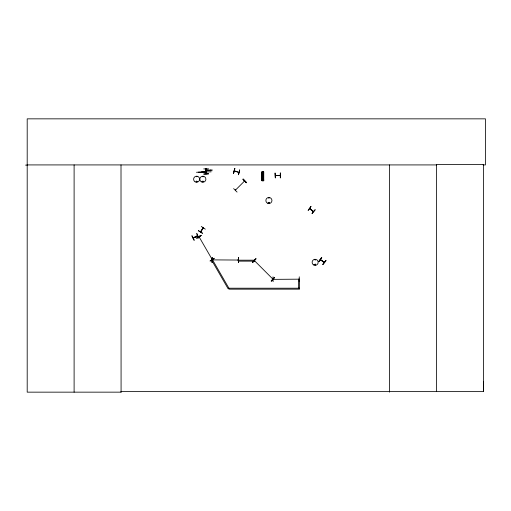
<?xml version="1.0" encoding="UTF-8"?>
<svg xmlns="http://www.w3.org/2000/svg" width="511" height="511" viewBox="0 0 511 511"><rect width="100%" height="100%" fill="white"/><g stroke="black" fill="none" stroke-linecap="round" stroke-linejoin="round"><path stroke-width="0.77" d="M483.061 164.919L485.45 164.919L485.45 118.846L27.198 118.846L27.198 392.154L121.081 392.154L121.018 391.618L483.412 391.618L483.483 381.736M193.26 238.056L193.58 237.66M197.54 235.724L193.241 238.113L197.616 235.871M254.452 260.616L254.676 261.121L254.408 260.623M272.567 278.763L272.861 279.076L254.446 260.655M196.863 176.736L196.371 176.608L196.895 176.678M196.301 181.494C197.176 180.492 196.78 182.484 196.345 181.571M203.129 176.742L202.682 176.487L203.039 176.844M203.308 181.494C201.96 183.027 202.854 179.7 203.282 181.731M268.588 202.701C269.265 203.998 269.214 201.59 268.626 202.867M269.176 197.974L268.677 198.102L269.118 197.853M314.891 259.85L315.415 259.78L314.917 259.716M314.821 264.596C315.696 263.593 315.3 265.586 314.865 264.672M315.619 264.596C314.393 266.027 314.891 263.191 315.574 264.481M200.427 231.783L200.861 231.547M309.909 208.89L309.666 208.66M313.032 211.394L313.524 211.471M205.85 171.185L206.393 171.185M233.546 173.223L234.926 168.534M238.88 172.424L234.377 170.815M235.635 189.875L235.316 190.207M244.731 181.124L244.258 181.252M212.148 259.358L211.976 259.071M202.618 181.348C203.001 182.746 203.321 180.313 202.586 181.571M268.499 202.554C268.85 204.406 269.84 201.698 268.601 202.477M202.931 228.117L203.199 227.765L200.644 231.815M212.231 259.882L238.382 260.048M299.216 279.364L298.718 279.14M212.154 259.473L199.079 236.829M235.322 190.258L244.603 180.977L244.22 181.36M244.667 181.181L244.373 181.443M201.264 226.43L205.301 229.171M200.599 231.841L203.346 227.849L200.606 231.924M202.509 233.22L198.345 230.653L202.471 233.278M318.87 261.421L321.815 257.525M323.974 262.092L324.338 262.392L320.352 259.658L324.23 262.59M322.869 264.449L325.814 260.553M325.961 260.661L322.818 264.411L325.98 260.674M197.585 235.935L193.337 238.011M196.939 181.801C196.703 179.648 195.802 183.136 197.054 181.379M315.319 259.952L315.357 259.658M310.988 206.45L308.127 210.417L310.969 206.438M311.991 213.515L315.044 209.702M312.132 213.624L315.204 209.829M212.25 260.073L212.723 259.831M273.078 279.172L273.621 279.172L273.098 279.37M233.642 188.597L237.072 192.079M235.354 190.22L235.699 189.868M252.606 262.392L256.017 258.898M271.296 281.082L274.554 277.435L271.315 281.101M271.169 280.954L274.579 277.454M196.773 237.89L200.989 235.424M196.869 238.049L201.079 235.577M191.874 235.89L194.052 240.259M197.495 235.743L193.158 237.883L193.643 237.647M198.658 237.992L196.741 233.489L198.715 237.96M268.69 202.407L269.022 202.362M272.721 279.198L272.427 278.885M212.672 260.073L212.282 260.048M309.8 208.488L313.479 211.445M313.345 211.605L309.589 208.565M237.941 259.831L238.382 259.882M238.33 260.048L237.941 260.08M273.187 279.364L299.229 279.172M299.178 279.127L298.788 279.37M273.098 281.702L272.995 276.815M299.248 281.702L299.248 276.815M25.55 165.11L27.198 165.104M27.198 164.919L436.509 164.919M208.565 168.841L203.685 168.911M210.89 170.131L206.821 170.131L210.89 170.406M205.614 170.201L206.821 170.201M205.614 170.335L206.821 170.335M205.85 171.083L206.393 171.083M205.85 171.287L206.393 171.287M205.85 171.421L206.393 171.421M205.85 171.626L206.393 171.626M201.551 171.875L211.12 171.875M206.272 172.035L198.268 172.201M196.454 172.258L206.272 171.99M261.983 172.801L263.612 172.801M280.501 172.974L280.475 177.854M261.983 173.395L263.612 173.395M208.565 173.861L203.685 174.066L208.565 173.797M261.983 174.289L263.612 174.289M261.983 175.088L263.612 175.088M261.983 175.982L263.612 175.982M275.346 177.854L275.071 172.974L275.308 177.854M261.983 179.821L263.612 179.821M261.715 180.076L263.887 180.14M299.548 288.21L228.909 288.21L228.085 288.689L211.803 260.489L212.627 260.016L228.909 288.21L228.909 289.162L299.548 289.162L299.548 280.073L298.596 280.073L298.596 288.21M238.822 172.405L234.262 170.974M315.146 264.155L315.53 264.379M199.162 237.334L199.13 236.836M280.124 175.305L275.378 175.605M206.291 171.083L206.342 171.524M320.493 259.435L320.838 259.741M313.3 211.605L309.551 208.609M243.095 179.144L246.577 182.574M242.974 179.272L246.449 182.702M320.384 259.639L324.274 262.309M199.105 236.874L199.328 237.193M211.905 259.051L212.142 259.409M192.053 235.801L194.218 240.183M483.412 391.618L483.412 164.389L436.509 164.389L436.509 391.618M389.599 164.919L389.599 392.154M280.296 172.974L280.296 177.854M263.612 171.894L263.612 180.722M263.484 171.894L263.484 180.722M263.382 171.894L263.427 180.722M263.312 180.722L263.28 171.894L263.178 180.722M263.05 180.722L262.552 180.722M262.43 171.907L262.392 180.728M262.303 171.907L262.29 180.728M262.181 171.907L262.175 180.728M262.117 171.907L262.073 180.728M261.971 171.907L262.002 180.728M211.976 169.658L211.976 170.878M210.89 169.658L210.89 170.878M206.668 168.911L206.642 173.797M206.393 168.911L206.406 173.797M205.85 168.911L205.85 173.797L205.786 168.911M205.582 168.911L205.582 173.797M121.011 164.919L121.081 392.154M74.108 164.919L74.108 392.154M262.45 175.439C262.89 176.825 263.523 174.468 262.45 175.439M234.728 168.477L233.578 173.229L234.728 168.477M239.665 169.965L238.516 174.717L239.665 169.965M321.649 257.403L318.921 261.46L321.649 257.403M243.115 179.125L246.398 182.753L243.115 179.125M255.883 258.77L252.632 262.418L255.87 258.751M200.976 235.405L196.901 238.107L200.976 235.405M214.192 258.285L210.117 260.987L214.192 258.285M212.218 257.525L212.001 262.411L212.218 257.525M238.637 257.518L238.394 262.405L238.637 257.518M263.74 171.894L261.862 171.907L261.868 180.728L263.74 180.722L263.74 171.894M280.239 175.554L275.327 175.554L280.239 175.605M254.561 260.188L238.286 260.188L238.286 261.14L254.561 261.14L254.561 260.188M313.633 264.934A3.028 3.028 0 0 0 318.174 262.315A3.028 3.028 0 0 0 313.633 259.69A3.028 3.028 0 0 0 313.633 264.934M267.387 203.142A3.047 3.047 0 0 0 271.954 200.504A3.047 3.047 0 0 0 267.387 197.866A3.047 3.047 0 0 0 267.387 203.142M195.119 181.833A3.028 3.028 0 0 0 199.654 179.208A3.028 3.028 0 0 0 195.119 176.589A3.028 3.028 0 0 0 195.119 181.833M201.36 181.833A3.028 3.028 0 0 0 205.895 179.208A3.028 3.028 0 0 0 201.36 176.589A3.028 3.028 0 0 0 201.36 181.833"/></g></svg>
